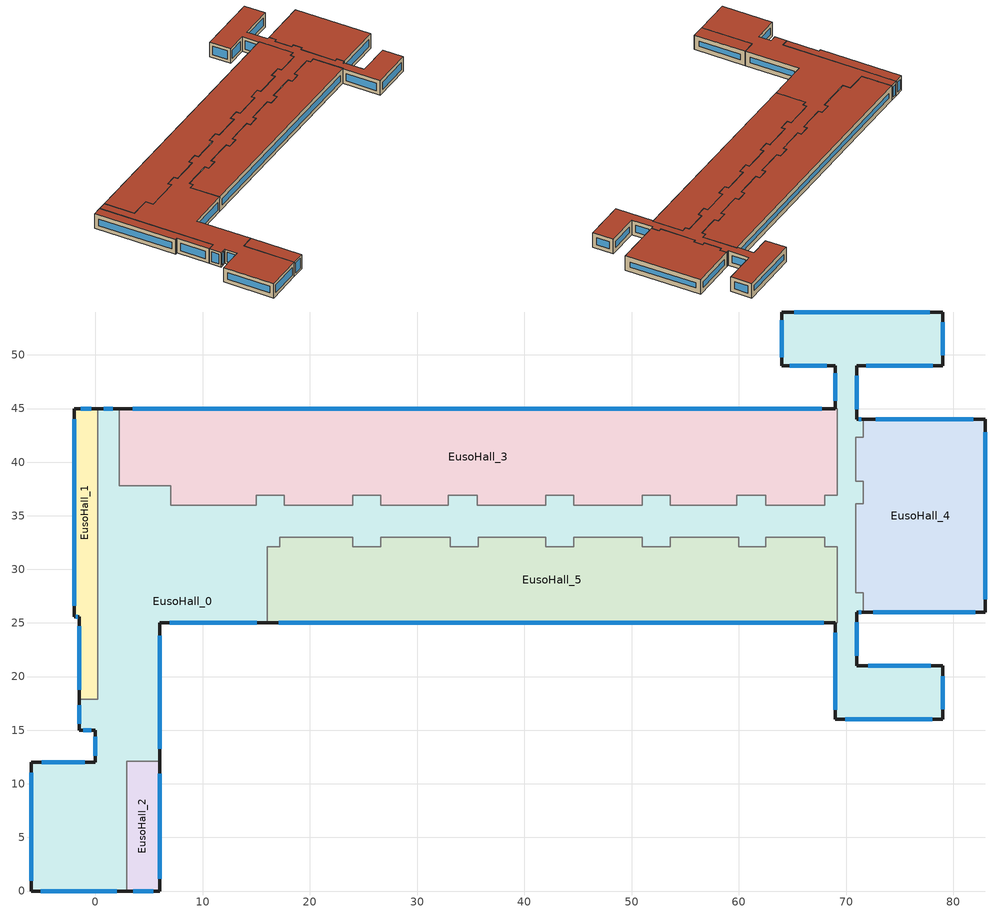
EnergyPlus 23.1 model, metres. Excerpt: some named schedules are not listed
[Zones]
EusoHall_5
 floor outside (90.1-2019 Nonresidential CZ 0 Exterior Floor (Mass)): 16,25 16,32.1 17.2,32.1 17.2,33 24,33 24,32.1 26.6,32.1 26.6,33 33.1,33 33.1,32.1 35.7,32.1 35.7,33 42,33 42,32.1 44.6,32.1 44.6,33 51,33 51,32.1 53.6,32.1 53.6,33 60,33 60,32.1 62.5,32.1 62.5,33 68,33 68,32.1 69.2,32.1 69.2,25 z24.3
 wall outside (90.1-2019 Nonresidential CZ 0 Exterior Wall (Mass)): 16,25 69,25 z24.3:28
 wall to EusoHall_0 (Interior Partition (Mass)_FLIPPED): 69,25 69.2,25 69.2,32.1 68,32.1 68,33 62.5,33 62.5,32.1 60,32.1 60,33 53.6,33 53.6,32.1 51,32.1 51,33 44.6,33 44.6,32.1 42,32.1 42,33 35.7,33 35.7,32.1 33.1,32.1 33.1,33 26.6,33 26.6,32.1 24,32.1 24,33 17.2,33 17.2,32.1 16,32.1 16,25 z24.3:28
 window (90.1-2019 Nonresidential CZ 0 Glazing (Operable)): 17.08,25 67.92,25 z25.38:26.92
 roof outside (90.1-2019 Nonresidential CZ 0 Exterior Roof (Mass)): 16,25 69.2,25 69.2,32.1 68,32.1 68,33 62.5,33 62.5,32.1 60,32.1 60,33 53.6,33 53.6,32.1 51,32.1 51,33 44.6,33 44.6,32.1 42,32.1 42,33 35.7,33 35.7,32.1 33.1,32.1 33.1,33 26.6,33 26.6,32.1 24,32.1 24,33 17.2,33 17.2,32.1 16,32.1 z28
EusoHall_4
 floor outside (90.1-2019 Nonresidential CZ 0 Exterior Floor (Mass)): 71.6,44 83,44 83,26 71.6,26 71.6,27.8 70.9,27.8 70.9,36.1 71.6,36.1 71.6,38.2 70.9,38.2 70.9,42.3 71.6,42.3 z24.3
 wall outside (90.1-2019 Nonresidential CZ 0 Exterior Wall (Mass)): 71.6,26 83,26 83,44 71.6,44 z24.3:28
 wall to EusoHall_0 (Interior Partition (Mass)_FLIPPED): 71.6,44 71.6,42.3 70.9,42.3 70.9,38.2 71.6,38.2 71.6,36.1 70.9,36.1 70.9,27.8 71.6,27.8 71.6,26 z24.3:28
 window (90.1-2019 Nonresidential CZ 0 Glazing (Operable)): 72.56,26 82.04,26 z25.26:27.04; 83,27.21 83,42.79 z25.51:26.79; 81.85,44 72.75,44 z25.45:26.85
 roof outside (90.1-2019 Nonresidential CZ 0 Exterior Roof (Mass)): 71.6,44 71.6,42.3 70.9,42.3 70.9,38.2 71.6,38.2 71.6,36.1 70.9,36.1 70.9,27.8 71.6,27.8 71.6,26 83,26 83,44 z28
EusoHall_3
 floor outside (90.1-2019 Nonresidential CZ 0 Exterior Floor (Mass)): 2.2,45 69.2,45 69.2,36.9 68,36.9 68,36 62.5,36 62.5,36.9 59.8,36.9 59.8,36 53.6,36 53.6,36.9 51,36.9 51,36 44.6,36 44.6,36.9 42,36.9 42,36 35.6,36 35.6,36.9 32.9,36.9 32.9,36 26.6,36 26.6,36.9 24,36.9 24,36 17.6,36 17.6,36.9 15,36.9 15,36 7,36 7,37.8 2.2,37.8 z24.3
 wall outside (90.1-2019 Nonresidential CZ 0 Exterior Wall (Mass)): 69,45 2.2,45 z24.3:28
 wall to EusoHall_0 (Interior Partition (Mass)_FLIPPED): 2.2,45 2.2,44.8 2.2,37.8 7,37.8 7,36 15,36 15,36.9 17.6,36.9 17.6,36 24,36 24,36.9 26.6,36.9 26.6,36 32.9,36 32.9,36.9 35.6,36.9 35.6,36 42,36 42,36.9 44.6,36.9 44.6,36 51,36 51,36.9 53.6,36.9 53.6,36 59.8,36 59.8,36.9 62.5,36.9 62.5,36 68,36 68,36.9 69.2,36.9 69.2,45 69,45 z24.3:28
 window (90.1-2019 Nonresidential CZ 0 Glazing (Operable)): 67.73,45 3.47,45 z25.57:26.73
 roof outside (90.1-2019 Nonresidential CZ 0 Exterior Roof (Mass)): 2.2,37.8 7,37.8 7,36 15,36 15,36.9 17.6,36.9 17.6,36 24,36 24,36.9 26.6,36.9 26.6,36 32.9,36 32.9,36.9 35.6,36.9 35.6,36 42,36 42,36.9 44.6,36.9 44.6,36 51,36 51,36.9 53.6,36.9 53.6,36 59.8,36 59.8,36.9 62.5,36.9 62.5,36 68,36 68,36.9 69.2,36.9 69.2,45 2.2,45 z28
EusoHall_2
 floor outside (90.1-2019 Nonresidential CZ 0 Exterior Floor (Mass)): 6,12.1 6,0 2.9,0 2.9,12.1 z24.3
 wall outside (90.1-2019 Nonresidential CZ 0 Exterior Wall (Mass)): 2.9,0 6,0 6,12.1 z24.3:28
 wall to EusoHall_0 (Interior Partition (Mass)_FLIPPED): 6,12.1 2.9,12.1 2.9,0 z24.3:28
 window (90.1-2019 Nonresidential CZ 0 Glazing (Operable)): 3.52,0 5.38,0 z24.92:27.38; 6,1.16 6,10.94 z25.46:26.84
 roof outside (90.1-2019 Nonresidential CZ 0 Exterior Roof (Mass)): 6,12.1 2.9,12.1 2.9,0 6,0 z28
EusoHall_1
 floor outside (90.1-2019 Nonresidential CZ 0 Exterior Floor (Mass)): 0.2,45 0.2,17.9 -1.5,17.9 -1.5,25.6 -2,25.6 -2,45 z24.3
 wall outside (90.1-2019 Nonresidential CZ 0 Exterior Wall (Mass)): 0.2,45 -2,45 -2,25.6 -1.5,25.6 -1.5,17.9 z24.3:28
 wall to EusoHall_0 (Interior Partition (Mass)_FLIPPED): -1.5,17.9 0.2,17.9 0.2,45 z24.3:28
 window (90.1-2019 Nonresidential CZ 0 Glazing (Operable)): -0.41,45 -1.39,45 z24.91:27.39; -2,43.98 -2,26.62 z25.32:26.98; -1.86,25.6 -1.64,25.6 z24.44:27.86; -1.5,24.71 -1.5,18.79 z25.19:27.11
 roof outside (90.1-2019 Nonresidential CZ 0 Exterior Roof (Mass)): 0.2,45 -2,45 -2,25.6 -1.5,25.6 -1.5,17.9 0.2,17.9 z28
EusoHall_0
 floor outside (90.1-2019 Nonresidential CZ 0 Exterior Floor (Mass)): -1.5,17.9 0.2,17.9 0.2,45 2.2,45 2.2,37.8 7,37.8 7,36 15,36 15,36.9 17.6,36.9 17.6,36 24,36 24,36.9 26.6,36.9 26.6,36 32.9,36 32.9,36.9 35.6,36.9 35.6,36 42,36 42,36.9 44.6,36.9 44.6,36 51,36 51,36.9 53.6,36.9 53.6,36 59.8,36 59.8,36.9 62.5,36.9 62.5,36 68,36 68,36.9 69.2,36.9 69.2,45 69,45 69,49 64,49 64,54 79,54 79,49 71,49 71,44 71.6,44 71.6,42.3 70.9,42.3 70.9,38.2 71.6,38.2 71.6,36.1 70.9,36.1 70.9,27.8 71.6,27.8 71.6,26 71,26 71,21 79,21 79,16 69,16 69,25 69.2,25 69.2,32.1 68,32.1 68,33 62.5,33 62.5,32.1 60,32.1 60,33 53.6,33 53.6,32.1 51,32.1 51,33 44.6,33 44.6,32.1 42,32.1 42,33 35.7,33 35.7,32.1 33.1,32.1 33.1,33 26.6,33 26.6,32.1 24,32.1 24,33 17.2,33 17.2,32.1 16,32.1 16,25 6,25 6,12.1 2.9,12.1 2.9,0 -6,0 -6,12 0,12 0,15 -1.5,15 z24.3
 wall outside (90.1-2019 Nonresidential CZ 0 Exterior Wall (Mass)): -1.5,17.9 -1.5,15 0,15 0,12 -6,12 -6,0 2.9,0 / 6,12.1 6,25 16,25 / 69,25 69,16 79,16 79,21 71,21 71,26 71.6,26 / 71.6,44 71,44 71,49 79,49 79,54 64,54 64,49 69,49 69,45 / 2.2,45 0.2,45 z24.3:28
 window (90.1-2019 Nonresidential CZ 0 Glazing (Operable)): -1.5,17.3 -1.5,15.6 z24.89:27.41; -1.13,15 -0.37,15 z24.67:27.63; 0,14.39 0,12.61 z24.91:27.39; -1.01,12 -4.99,12 z25.31:26.99; -6,11.03 -6,0.97 z25.27:27.03; -5.08,0 1.98,0 / 69,24.08 69,16.92 z25.22:27.08; 6,13.27 6,23.83 z25.47:26.83; 6.94,25 15.06,25 / 69.94,16 78.06,16 z25.24:27.06; 79,16.95 79,20.05 / 71,21.95 71,25.05 / 71,44.95 71,48.05 / 79,49.95 79,53.05 z25.25:27.05; 77.91,21 72.09,21 z25.39:26.91; 71.17,26 71.43,26 z24.47:27.83; 71.4,44 71.2,44 z24.5:27.8; 71.9,49 78.1,49 z25.2:27.1; 77.81,54 65.19,54 z25.49:26.81; 64,53.22 64,49.78 / 64.78,49 68.22,49 z25.08:27.22; 69,48.29 69,45.71 z25.01:27.29; 1.63,45 0.77,45 z24.87:27.43
 roof outside (90.1-2019 Nonresidential CZ 0 Exterior Roof (Mass)): -1.5,17.9 -1.5,15 0,15 0,12 -6,12 -6,0 2.9,0 2.9,12.1 6,12.1 6,25 16,25 16,32.1 17.2,32.1 17.2,33 24,33 24,32.1 26.6,32.1 26.6,33 33.1,33 33.1,32.1 35.7,32.1 35.7,33 42,33 42,32.1 44.6,32.1 44.6,33 51,33 51,32.1 53.6,32.1 53.6,33 60,33 60,32.1 62.5,32.1 62.5,33 68,33 68,32.1 69.2,32.1 69.2,25 69,25 69,16 79,16 79,21 71,21 71,26 71.6,26 71.6,27.8 70.9,27.8 70.9,36.1 71.6,36.1 71.6,38.2 70.9,38.2 70.9,42.3 71.6,42.3 71.6,44 71,44 71,49 79,49 79,54 64,54 64,49 69,49 69,45 69.2,45 69.2,36.9 68,36.9 68,36 62.5,36 62.5,36.9 59.8,36.9 59.8,36 53.6,36 53.6,36.9 51,36.9 51,36 44.6,36 44.6,36.9 42,36.9 42,36 35.6,36 35.6,36.9 32.9,36.9 32.9,36 26.6,36 26.6,36.9 24,36.9 24,36 17.6,36 17.6,36.9 15,36.9 15,36 7,36 7,37.8 2.2,37.8 2.2,45 0.2,45 0.2,17.9 z28
[Site:GroundTemperature:BuildingSurface]
18, 18, 18, 18, 18, 18, 18, 18, 18, 18, 18, 18
[Site:GroundReflectance]
0.2, 0.2, 0.2, 0.2, 0.2, 0.2, 0.2, 0.2, 0.2, 0.2, 0.2, 0.2
[Site:GroundReflectance:SnowModifier]
1, 1
[Site:WeatherStation]
Wind Sensor Height Above Ground {m}=10; Wind Speed Profile Exponent=0.22; Wind Speed Profile Boundary Layer Thickness {m}=370; Air Temperature Sensor Height Above Ground {m}=1.5
[SizingPeriod:WeatherFileConditionType] Use Weather File Daylight Saving Period=No; Use Weather File Rain and Snow Indicators=No
Name | Period Selection | Day Type
Extreme Summer Weather Period for Design | SummerExtreme | SummerDesignDay
Extreme Winter Weather Period for Design | WinterExtreme | WinterDesignDay
[Building]
Building: North Axis {deg}=0; Terrain=Suburbs; Loads Convergence Tolerance Value=0.04; Temperature Convergence Tolerance Value {deltaC}=0.25; Solar Distribution=FullExterior; Maximum Number of Warmup Days=30; Minimum Number of Warmup Days=7
[Construction]
90.1-2019 Nonresidential CZ 0 Exterior Wall (Mass): Stucco_0.025_90.1-2019 Nonresidential CZ 0 Exterior Wall (Mass), Concrete_0.203_90.1-2019 Nonresidential CZ 0 Exterior Wall (Mass), Mineral Wool_0.006340168156952033_90.1-2019 Nonresidential CZ 0 Exterior Wall (Mass), Plaster_0.013_90.1-2019 Nonresidential CZ 0 Exterior Wall (Mass)
Interior Partition (Mass)_FLIPPED: Plaster_0.013_Interior Partition (Mass), Plaster_0.013_Interior Partition (Mass)
90.1-2019 Nonresidential CZ 0 Exterior Floor (Mass): Stucco_0.025_90.1-2019 Nonresidential CZ 0 Exterior Floor (Mass), Mineral Wool_0.005244967487677573_90.1-2019 Nonresidential CZ 0 Exterior Floor (Mass), Concrete_0.102_90.1-2019 Nonresidential CZ 0 Exterior Floor (Mass), Carpet_0.02_90.1-2019 Nonresidential CZ 0 Exterior Floor (Mass)
90.1-2019 Nonresidential CZ 0 Exterior Roof (Mass): Vaporpermeable Felt_0.003_90.1-2019 Nonresidential CZ 0 Exterior Roof (Mass), XPS Board_0.14713995500631277_90.1-2019 Nonresidential CZ 0 Exterior Roof (Mass), Concrete_0.203_90.1-2019 Nonresidential CZ 0 Exterior Roof (Mass), Acoustic Tile_0.005_90.1-2019 Nonresidential CZ 0 Exterior Roof (Mass)
90.1-2019 Nonresidential CZ 0 Glazing (Operable): 90.1-2019 Nonresidential CZ 0 Glazing (Operable)Window
[Material]
Stucco_0.025_90.1-2019 Nonresidential CZ 0 Exterior Wall (Mass): Roughness=Smooth; @90.1-2019 Nonresidential CZ 0 Exterior Wall (Mass):Stucco-Thickness@ [m]=0.025; @90.1-2019 Nonresidential CZ 0 Exterior Wall (Mass):Stucco-Conductivity@ [W/m-K]=0.72; @90.1-2019 Nonresidential CZ 0 Exterior Wall (Mass):Stucco-Density@ [kg/m3]=1856; @90.1-2019 Nonresidential CZ 0 Exterior Wall (Mass):Stucco-SpecificHeat@ [J/kg-K]=840; @90.1-2019 Nonresidential CZ 0 Exterior Wall (Mass):Stucco-ThermalEmittance@=0.9; @90.1-2019 Nonresidential CZ 0 Exterior Wall (Mass):Stucco-SolarAbsorptance@=0.7; @90.1-2019 Nonresidential CZ 0 Exterior Wall (Mass):Stucco-VisibleAbsorptance@=0.7
Concrete_0.203_90.1-2019 Nonresidential CZ 0 Exterior Wall (Mass): Roughness=Rough; @90.1-2019 Nonresidential CZ 0 Exterior Wall (Mass):Concrete-Thickness@ [m]=0.203; @90.1-2019 Nonresidential CZ 0 Exterior Wall (Mass):Concrete-Conductivity@ [W/m-K]=2; @90.1-2019 Nonresidential CZ 0 Exterior Wall (Mass):Concrete-Density@ [kg/m3]=2400; @90.1-2019 Nonresidential CZ 0 Exterior Wall (Mass):Concrete-SpecificHeat@ [J/kg-K]=950; @90.1-2019 Nonresidential CZ 0 Exterior Wall (Mass):Concrete-ThermalEmittance@=0.9; @90.1-2019 Nonresidential CZ 0 Exterior Wall (Mass):Concrete-SolarAbsorptance@=0.7; @90.1-2019 Nonresidential CZ 0 Exterior Wall (Mass):Concrete-VisibleAbsorptance@=0.7
Mineral Wool_0.006340168156952033_90.1-2019 Nonresidential CZ 0 Exterior Wall (Mass): Roughness=Rough; @90.1-2019 Nonresidential CZ 0 Exterior Wall (Mass):Mineral Wool-Thickness@ [m]=0.00634017; @90.1-2019 Nonresidential CZ 0 Exterior Wall (Mass):Mineral Wool-Conductivity@ [W/m-K]=0.041; @90.1-2019 Nonresidential CZ 0 Exterior Wall (Mass):Mineral Wool-Density@ [kg/m3]=155; @90.1-2019 Nonresidential CZ 0 Exterior Wall (Mass):Mineral Wool-SpecificHeat@ [J/kg-K]=1130; @90.1-2019 Nonresidential CZ 0 Exterior Wall (Mass):Mineral Wool-ThermalEmittance@=0.9; @90.1-2019 Nonresidential CZ 0 Exterior Wall (Mass):Mineral Wool-SolarAbsorptance@=0.7; @90.1-2019 Nonresidential CZ 0 Exterior Wall (Mass):Mineral Wool-VisibleAbsorptance@=0.7
Plaster_0.013_90.1-2019 Nonresidential CZ 0 Exterior Wall (Mass): Roughness=Rough; @90.1-2019 Nonresidential CZ 0 Exterior Wall (Mass):Plaster-Thickness@ [m]=0.013; @90.1-2019 Nonresidential CZ 0 Exterior Wall (Mass):Plaster-Conductivity@ [W/m-K]=1; @90.1-2019 Nonresidential CZ 0 Exterior Wall (Mass):Plaster-Density@ [kg/m3]=2000; @90.1-2019 Nonresidential CZ 0 Exterior Wall (Mass):Plaster-SpecificHeat@ [J/kg-K]=1130; @90.1-2019 Nonresidential CZ 0 Exterior Wall (Mass):Plaster-ThermalEmittance@=0.9; @90.1-2019 Nonresidential CZ 0 Exterior Wall (Mass):Plaster-SolarAbsorptance@=0.7; @90.1-2019 Nonresidential CZ 0 Exterior Wall (Mass):Plaster-VisibleAbsorptance@=0.7
Plaster_0.013_Interior Partition (Mass): Roughness=Rough; @Interior Partition (Mass):Plaster-Thickness@ [m]=0.013; @Interior Partition (Mass):Plaster-Conductivity@ [W/m-K]=1; @Interior Partition (Mass):Plaster-Density@ [kg/m3]=2000; @Interior Partition (Mass):Plaster-SpecificHeat@ [J/kg-K]=1130; @Interior Partition (Mass):Plaster-ThermalEmittance@=0.9; @Interior Partition (Mass):Plaster-SolarAbsorptance@=0.7; @Interior Partition (Mass):Plaster-VisibleAbsorptance@=0.7
Stucco_0.025_90.1-2019 Nonresidential CZ 0 Exterior Floor (Mass): Roughness=Smooth; @90.1-2019 Nonresidential CZ 0 Exterior Floor (Mass):Stucco-Thickness@ [m]=0.025; @90.1-2019 Nonresidential CZ 0 Exterior Floor (Mass):Stucco-Conductivity@ [W/m-K]=0.72; @90.1-2019 Nonresidential CZ 0 Exterior Floor (Mass):Stucco-Density@ [kg/m3]=1856; @90.1-2019 Nonresidential CZ 0 Exterior Floor (Mass):Stucco-SpecificHeat@ [J/kg-K]=840; @90.1-2019 Nonresidential CZ 0 Exterior Floor (Mass):Stucco-ThermalEmittance@=0.9; @90.1-2019 Nonresidential CZ 0 Exterior Floor (Mass):Stucco-SolarAbsorptance@=0.7; @90.1-2019 Nonresidential CZ 0 Exterior Floor (Mass):Stucco-VisibleAbsorptance@=0.7
Mineral Wool_0.005244967487677573_90.1-2019 Nonresidential CZ 0 Exterior Floor (Mass): Roughness=Rough; @90.1-2019 Nonresidential CZ 0 Exterior Floor (Mass):Mineral Wool-Thickness@ [m]=0.00524497; @90.1-2019 Nonresidential CZ 0 Exterior Floor (Mass):Mineral Wool-Conductivity@ [W/m-K]=0.041; @90.1-2019 Nonresidential CZ 0 Exterior Floor (Mass):Mineral Wool-Density@ [kg/m3]=155; @90.1-2019 Nonresidential CZ 0 Exterior Floor (Mass):Mineral Wool-SpecificHeat@ [J/kg-K]=1130; @90.1-2019 Nonresidential CZ 0 Exterior Floor (Mass):Mineral Wool-ThermalEmittance@=0.9; @90.1-2019 Nonresidential CZ 0 Exterior Floor (Mass):Mineral Wool-SolarAbsorptance@=0.7; @90.1-2019 Nonresidential CZ 0 Exterior Floor (Mass):Mineral Wool-VisibleAbsorptance@=0.7
Concrete_0.102_90.1-2019 Nonresidential CZ 0 Exterior Floor (Mass): Roughness=Rough; @90.1-2019 Nonresidential CZ 0 Exterior Floor (Mass):Concrete-Thickness@ [m]=0.102; @90.1-2019 Nonresidential CZ 0 Exterior Floor (Mass):Concrete-Conductivity@ [W/m-K]=2; @90.1-2019 Nonresidential CZ 0 Exterior Floor (Mass):Concrete-Density@ [kg/m3]=2400; @90.1-2019 Nonresidential CZ 0 Exterior Floor (Mass):Concrete-SpecificHeat@ [J/kg-K]=950; @90.1-2019 Nonresidential CZ 0 Exterior Floor (Mass):Concrete-ThermalEmittance@=0.9; @90.1-2019 Nonresidential CZ 0 Exterior Floor (Mass):Concrete-SolarAbsorptance@=0.7; @90.1-2019 Nonresidential CZ 0 Exterior Floor (Mass):Concrete-VisibleAbsorptance@=0.7
Carpet_0.02_90.1-2019 Nonresidential CZ 0 Exterior Floor (Mass): Roughness=MediumRough; @90.1-2019 Nonresidential CZ 0 Exterior Floor (Mass):Carpet-Thickness@ [m]=0.02; @90.1-2019 Nonresidential CZ 0 Exterior Floor (Mass):Carpet-Conductivity@ [W/m-K]=0.06; @90.1-2019 Nonresidential CZ 0 Exterior Floor (Mass):Carpet-Density@ [kg/m3]=288; @90.1-2019 Nonresidential CZ 0 Exterior Floor (Mass):Carpet-SpecificHeat@ [J/kg-K]=1380; @90.1-2019 Nonresidential CZ 0 Exterior Floor (Mass):Carpet-ThermalEmittance@=0.9; @90.1-2019 Nonresidential CZ 0 Exterior Floor (Mass):Carpet-SolarAbsorptance@=0.7; @90.1-2019 Nonresidential CZ 0 Exterior Floor (Mass):Carpet-VisibleAbsorptance@=0.7
Vaporpermeable Felt_0.003_90.1-2019 Nonresidential CZ 0 Exterior Roof (Mass): Roughness=Rough; @90.1-2019 Nonresidential CZ 0 Exterior Roof (Mass):Vaporpermeable Felt-Thickness@ [m]=0.003; @90.1-2019 Nonresidential CZ 0 Exterior Roof (Mass):Vaporpermeable Felt-Conductivity@ [W/m-K]=0.909091; @90.1-2019 Nonresidential CZ 0 Exterior Roof (Mass):Vaporpermeable Felt-Density@ [kg/m3]=0.5; @90.1-2019 Nonresidential CZ 0 Exterior Roof (Mass):Vaporpermeable Felt-SpecificHeat@ [J/kg-K]=1800; @90.1-2019 Nonresidential CZ 0 Exterior Roof (Mass):Vaporpermeable Felt-ThermalEmittance@=0.9; @90.1-2019 Nonresidential CZ 0 Exterior Roof (Mass):Vaporpermeable Felt-SolarAbsorptance@=0.7; @90.1-2019 Nonresidential CZ 0 Exterior Roof (Mass):Vaporpermeable Felt-VisibleAbsorptance@=0.7
XPS Board_0.14713995500631277_90.1-2019 Nonresidential CZ 0 Exterior Roof (Mass): Roughness=Rough; @90.1-2019 Nonresidential CZ 0 Exterior Roof (Mass):XPS Board-Thickness@ [m]=0.14714; @90.1-2019 Nonresidential CZ 0 Exterior Roof (Mass):XPS Board-Conductivity@ [W/m-K]=0.034; @90.1-2019 Nonresidential CZ 0 Exterior Roof (Mass):XPS Board-Density@ [kg/m3]=35; @90.1-2019 Nonresidential CZ 0 Exterior Roof (Mass):XPS Board-SpecificHeat@ [J/kg-K]=1400; @90.1-2019 Nonresidential CZ 0 Exterior Roof (Mass):XPS Board-ThermalEmittance@=0.9; @90.1-2019 Nonresidential CZ 0 Exterior Roof (Mass):XPS Board-SolarAbsorptance@=0.7; @90.1-2019 Nonresidential CZ 0 Exterior Roof (Mass):XPS Board-VisibleAbsorptance@=0.7
Concrete_0.203_90.1-2019 Nonresidential CZ 0 Exterior Roof (Mass): Roughness=Rough; @90.1-2019 Nonresidential CZ 0 Exterior Roof (Mass):Concrete-Thickness@ [m]=0.203; @90.1-2019 Nonresidential CZ 0 Exterior Roof (Mass):Concrete-Conductivity@ [W/m-K]=2; @90.1-2019 Nonresidential CZ 0 Exterior Roof (Mass):Concrete-Density@ [kg/m3]=2400; @90.1-2019 Nonresidential CZ 0 Exterior Roof (Mass):Concrete-SpecificHeat@ [J/kg-K]=950; @90.1-2019 Nonresidential CZ 0 Exterior Roof (Mass):Concrete-ThermalEmittance@=0.9; @90.1-2019 Nonresidential CZ 0 Exterior Roof (Mass):Concrete-SolarAbsorptance@=0.7; @90.1-2019 Nonresidential CZ 0 Exterior Roof (Mass):Concrete-VisibleAbsorptance@=0.7
Acoustic Tile_0.005_90.1-2019 Nonresidential CZ 0 Exterior Roof (Mass): Roughness=MediumSmooth; @90.1-2019 Nonresidential CZ 0 Exterior Roof (Mass):Acoustic Tile-Thickness@ [m]=0.005; @90.1-2019 Nonresidential CZ 0 Exterior Roof (Mass):Acoustic Tile-Conductivity@ [W/m-K]=0.06; @90.1-2019 Nonresidential CZ 0 Exterior Roof (Mass):Acoustic Tile-Density@ [kg/m3]=368; @90.1-2019 Nonresidential CZ 0 Exterior Roof (Mass):Acoustic Tile-SpecificHeat@ [J/kg-K]=590; @90.1-2019 Nonresidential CZ 0 Exterior Roof (Mass):Acoustic Tile-ThermalEmittance@=0.9; @90.1-2019 Nonresidential CZ 0 Exterior Roof (Mass):Acoustic Tile-SolarAbsorptance@=0.7; @90.1-2019 Nonresidential CZ 0 Exterior Roof (Mass):Acoustic Tile-VisibleAbsorptance@=0.7
[WindowMaterial:SimpleGlazingSystem]
90.1-2019 Nonresidential CZ 0 Glazing (Operable)Window: @90.1-2019 Nonresidential CZ 0 Glazing (Operable)-UValue@=3.52052; @90.1-2019 Nonresidential CZ 0 Glazing (Operable)-SolarHeatGainCoefficient@=0.2; @90.1-2019 Nonresidential CZ 0 Glazing (Operable)-VisibleTransmittance@=0.22
[Zone] Rotation [deg]=0; Type=1; Multiplier=1; Zone Inside Convection Algorithm=TARP; Zone Outside Convection Algorithm=DOE-2
Name | Volume [m3] | Area [m2]
EusoHall_5 | 1523.77 | 411.83
EusoHall_4 | 791.356 | 213.88
EusoHall_3 | 2142.52 | 579.06
EusoHall_2 | 138.787 | 37.51
EusoHall_1 | 206.349 | 55.77
EusoHall_0 | 2795.91 | 755.65
[People] OccupancySchedule=ApartmentMidRise OCC_APT_SCH; Number of People Calculation Method=People/Area; PeopleDensity [person/m2]=0.033; Fraction Radiant=0.3; Sensible Heat Fraction=AUTOCALCULATE; Carbon Dioxide Generation Rate [m3/s-W]=3.82E-08; Enable ASHRAE 55 Comfort Warnings=No; Mean Radiant Temperature Calculation Type=ZoneAveraged; Clothing Insulation Calculation Method=DynamicClothingModelASHRAE55; Air Velocity Schedule=AirSpeed 0; Thermal Comfort Model 1 Type=AdaptiveASH55; Thermal Comfort Model 2 Type=Pierce; Thermal Comfort Model 3 Type=Fanger
Name | Zone or ZoneList | Activity Level Schedule | Work Efficiency Schedule
People EusoHall_5 | EusoHall_5 | EusoHall_5PeopleActivity | EusoHall_5WorkEfficiency
People EusoHall_4 | EusoHall_4 | EusoHall_4PeopleActivity | EusoHall_4WorkEfficiency
People EusoHall_3 | EusoHall_3 | EusoHall_3PeopleActivity | EusoHall_3WorkEfficiency
People EusoHall_2 | EusoHall_2 | EusoHall_2PeopleActivity | EusoHall_2WorkEfficiency
People EusoHall_1 | EusoHall_1 | EusoHall_1PeopleActivity | EusoHall_1WorkEfficiency
People EusoHall_0 | EusoHall_0 | EusoHall_0PeopleActivity | EusoHall_0WorkEfficiency
[ElectricEquipment] EquipmentAvailibilitySchedule=ApartmentMidRise EQP_APT_SCH; Design Level Calculation Method=Watts/Area; EquipmentPowerDensity [W/m2]=8; Fraction Latent=0; Fraction Radiant=.2; Fraction Lost=0
Name | Zone or ZoneList
EusoHall_5 Equipment | EusoHall_5
EusoHall_4 Equipment | EusoHall_4
EusoHall_3 Equipment | EusoHall_3
EusoHall_2 Equipment | EusoHall_2
EusoHall_1 Equipment | EusoHall_1
EusoHall_0 Equipment | EusoHall_0
[Lights] LightsAvailibilitySchedule=ApartmentMidRise LTG_APT_SCH; Design Level Calculation Method=Watts/Area; LightingPowerDensity [W/m2]=6; Return Air Fraction=0; Fraction Radiant=.42; Fraction Visible=.18; Fraction Replaceable=1
Name | Zone or ZoneList
EusoHall_5 General lighting | EusoHall_5
EusoHall_4 General lighting | EusoHall_4
EusoHall_3 General lighting | EusoHall_3
EusoHall_2 General lighting | EusoHall_2
EusoHall_1 General lighting | EusoHall_1
EusoHall_0 General lighting | EusoHall_0
[ZoneVentilation:WindandStackOpenArea] Opening Effectiveness=0; Effective Angle {deg}=0; Discharge Coefficient for Opening=0.6; Minimum Indoor Temperature {C}=22; Maximum Indoor Temperature {C}=100; Delta Temperature {deltaC}=1; Minimum Outdoor Temperature {C}=0; Maximum Outdoor Temperature {C}=30; Maximum Wind Speed {m/s}=40
Name | Zone | Opening Area {m2} | Opening Area Fraction Schedule | Height Difference {m}
EusoHall_5NatVent_Buoy | EusoHall_5 | 62.752 | NatVentAvail_EusoHall_5 | 0.385699
EusoHall_4NatVent_Buoy | EusoHall_4 | 39.6048 | NatVentAvail_EusoHall_4 | 0.369952
EusoHall_3NatVent_Buoy | EusoHall_3 | 59.3184 | NatVentAvail_EusoHall_3 | 0.288496
EusoHall_2NatVent_Buoy | EusoHall_2 | 14.4152 | NatVentAvail_EusoHall_2 | 0.412837
EusoHall_1NatVent_Buoy | EusoHall_1 | 34.632 | NatVentAvail_EusoHall_1 | 0.450557
EusoHall_0NatVent_Buoy | EusoHall_0 | 151.878 | NatVentAvail_EusoHall_0 | 0.45783
[ZoneInfiltration:DesignFlowRate] Schedule=On; Design Flow Rate Calculation Method=Flow/ExteriorArea; Flow per Exterior Surface Area [m3/s-m2]=0.00056896
EusoHall_5Infiltration: Zone or ZoneList=EusoHall_5; @EusoHall_5-InfiltrationConstantCoefficient@=1; @EusoHall_5-InfiltrationTemperatureCoefficient@=0; @EusoHall_5-InfiltrationWindVelocityCoefficient@=0; @EusoHall_5-InfiltrationWindVelocitySquaredCoefficient@=0
EusoHall_4Infiltration: Zone or ZoneList=EusoHall_4; @EusoHall_4-InfiltrationConstantCoefficient@=1; @EusoHall_4-InfiltrationTemperatureCoefficient@=0; @EusoHall_4-InfiltrationWindVelocityCoefficient@=0; @EusoHall_4-InfiltrationWindVelocitySquaredCoefficient@=0
EusoHall_3Infiltration: Zone or ZoneList=EusoHall_3; @EusoHall_3-InfiltrationConstantCoefficient@=1; @EusoHall_3-InfiltrationTemperatureCoefficient@=0; @EusoHall_3-InfiltrationWindVelocityCoefficient@=0; @EusoHall_3-InfiltrationWindVelocitySquaredCoefficient@=0
EusoHall_2Infiltration: Zone or ZoneList=EusoHall_2; @EusoHall_2-InfiltrationConstantCoefficient@=1; @EusoHall_2-InfiltrationTemperatureCoefficient@=0; @EusoHall_2-InfiltrationWindVelocityCoefficient@=0; @EusoHall_2-InfiltrationWindVelocitySquaredCoefficient@=0
EusoHall_1Infiltration: Zone or ZoneList=EusoHall_1; @EusoHall_1-InfiltrationConstantCoefficient@=1; @EusoHall_1-InfiltrationTemperatureCoefficient@=0; @EusoHall_1-InfiltrationWindVelocityCoefficient@=0; @EusoHall_1-InfiltrationWindVelocitySquaredCoefficient@=0
EusoHall_0Infiltration: Zone or ZoneList=EusoHall_0; @EusoHall_0-InfiltrationConstantCoefficient@=1; @EusoHall_0-InfiltrationTemperatureCoefficient@=0; @EusoHall_0-InfiltrationWindVelocityCoefficient@=0; @EusoHall_0-InfiltrationWindVelocitySquaredCoefficient@=0
[Zone equipment]
EusoHall_5: EusoHall_5 Ideal Loads Air
EusoHall_4: EusoHall_4 Ideal Loads Air
EusoHall_3: EusoHall_3 Ideal Loads Air
EusoHall_2: EusoHall_2 Ideal Loads Air
EusoHall_1: EusoHall_1 Ideal Loads Air
EusoHall_0: EusoHall_0 Ideal Loads Air
[Sizing:Zone] Zone Cooling Design Supply Air Temperature Input Method=SupplyAirTemperature; Zone Cooling Design Supply Air Temperature {C}=12; Zone Heating Design Supply Air Temperature Input Method=SupplyAirTemperature; Zone Heating Design Supply Air Temperature {C}=35; Zone Cooling Design Supply Air Humidity Ratio {kgWater/kgDryAir}=0.009; Zone Heating Design Supply Air Humidity Ratio {kgWater/kgDryAir}=0.004; Zone Heating Sizing Factor=1.15; Zone Cooling Sizing Factor=1.15; Cooling Design Air Flow Method=DesignDay; Heating Design Air Flow Method=DesignDay
Name | Design Specification Outdoor Air Object
EusoHall_5 | EusoHall_5MinFreshAir
EusoHall_4 | EusoHall_4MinFreshAir
EusoHall_3 | EusoHall_3MinFreshAir
EusoHall_2 | EusoHall_2MinFreshAir
EusoHall_1 | EusoHall_1MinFreshAir
EusoHall_0 | EusoHall_0MinFreshAir
[ZoneControl:Thermostat]
Name | Zone or ZoneList | Control Type Schedule | Control 1
EusoHall_5 Thermostat | EusoHall_5 | EusoHall_5_ZoneControlTypeSched | Dual Setpoint - Zone EusoHall_5
EusoHall_4 Thermostat | EusoHall_4 | EusoHall_4_ZoneControlTypeSched | Dual Setpoint - Zone EusoHall_4
EusoHall_3 Thermostat | EusoHall_3 | EusoHall_3_ZoneControlTypeSched | Dual Setpoint - Zone EusoHall_3
EusoHall_2 Thermostat | EusoHall_2 | EusoHall_2_ZoneControlTypeSched | Dual Setpoint - Zone EusoHall_2
EusoHall_1 Thermostat | EusoHall_1 | EusoHall_1_ZoneControlTypeSched | Dual Setpoint - Zone EusoHall_1
EusoHall_0 Thermostat | EusoHall_0 | EusoHall_0_ZoneControlTypeSched | Dual Setpoint - Zone EusoHall_0
[ThermostatSetpoint:DualSetpoint] Heating Setpoint Temperature Schedule=ApartmentMidRise HTGSETP_APT_SCH; Cooling Setpoint Temperature Schedule=ApartmentMidRise CLGSETP_APT_SCH
Dual Setpoint - Zone EusoHall_5; Dual Setpoint - Zone EusoHall_4; Dual Setpoint - Zone EusoHall_3; Dual Setpoint - Zone EusoHall_2; Dual Setpoint - Zone EusoHall_1; Dual Setpoint - Zone EusoHall_0
[DesignSpecification:OutdoorAir] Outdoor Air Method=Sum; MechVentSchedule=AllOn
EusoHall_5MinFreshAir: @EusoHall_5-MinFreshAirPerson@ [m3/s-person]=0.001; @EusoHall_5-MinFreshAirArea@ [m3/s-m2]=0.01
EusoHall_4MinFreshAir: @EusoHall_4-MinFreshAirPerson@ [m3/s-person]=0.001; @EusoHall_4-MinFreshAirArea@ [m3/s-m2]=0.01
EusoHall_3MinFreshAir: @EusoHall_3-MinFreshAirPerson@ [m3/s-person]=0.001; @EusoHall_3-MinFreshAirArea@ [m3/s-m2]=0.01
EusoHall_2MinFreshAir: @EusoHall_2-MinFreshAirPerson@ [m3/s-person]=0.001; @EusoHall_2-MinFreshAirArea@ [m3/s-m2]=0.01
EusoHall_1MinFreshAir: @EusoHall_1-MinFreshAirPerson@ [m3/s-person]=0.001; @EusoHall_1-MinFreshAirArea@ [m3/s-m2]=0.01
EusoHall_0MinFreshAir: @EusoHall_0-MinFreshAirPerson@ [m3/s-person]=0.001; @EusoHall_0-MinFreshAirArea@ [m3/s-m2]=0.01
[Schedule:Constant]
On: 1
AirSpeed 0: 0
EusoHall_5PeopleActivity; EusoHall_4PeopleActivity; EusoHall_3PeopleActivity; EusoHall_2PeopleActivity; EusoHall_1PeopleActivity; EusoHall_0PeopleActivity: Any Number, 125.28
EusoHall_5WorkEfficiency; EusoHall_4WorkEfficiency; EusoHall_3WorkEfficiency; EusoHall_2WorkEfficiency; EusoHall_1WorkEfficiency; EusoHall_0WorkEfficiency: Any Number, 0
[Schedule:Year]
ApartmentMidRise OCC_APT_SCH: Fraction, ApartmentMidRise OCC_APT_SCH_0, 1, 1, 1, 7, ApartmentMidRise OCC_APT_SCH_1, 1, 8, 1, 14, ApartmentMidRise OCC_APT_SCH_2, 1, 15, 1, 21, ApartmentMidRise OCC_APT_SCH_3, 1, 22, 1, 28, ApartmentMidRise OCC_APT_SCH_4, 1, 29, 2, 4, ApartmentMidRise OCC_APT_SCH_5, 2, 5, 2, 11, ApartmentMidRise OCC_APT_SCH_6, 2, 12, 2, 18, ApartmentMidRise OCC_APT_SCH_7, 2, 19, 2, 25, ApartmentMidRise OCC_APT_SCH_8, 2, 26, 3, 4, ApartmentMidRise OCC_APT_SCH_9, 3, 5, 3, 11, ApartmentMidRise OCC_APT_SCH_10, 3, 12, 3, 18, ApartmentMidRise OCC_APT_SCH_11, 3, 19, 3, 25, ApartmentMidRise OCC_APT_SCH_12, 3, 26, 4, 1, ApartmentMidRise OCC_APT_SCH_13, 4, 2, 4, 8, ApartmentMidRise OCC_APT_SCH_14, 4, 9, 4, 15, ApartmentMidRise OCC_APT_SCH_15, 4, 16, 4, 22, ApartmentMidRise OCC_APT_SCH_16, 4, 23, 4, 29, ApartmentMidRise OCC_APT_SCH_17, 4, 30, 5, 6, ApartmentMidRise OCC_APT_SCH_18, 5, 7, 5, 13, ApartmentMidRise OCC_APT_SCH_19, 5, 14, 5, 20, ApartmentMidRise OCC_APT_SCH_20, 5, 21, 5, 27, ApartmentMidRise OCC_APT_SCH_21, 5, 28, 6, 3, ApartmentMidRise OCC_APT_SCH_22, 6, 4, 6, 10, ApartmentMidRise OCC_APT_SCH_23, 6, 11, 6, 17, ApartmentMidRise OCC_APT_SCH_24, 6, 18, 6, 24, ApartmentMidRise OCC_APT_SCH_25, 6, 25, 7, 1, ApartmentMidRise OCC_APT_SCH_26, 7, 2, 7, 8, ApartmentMidRise OCC_APT_SCH_27, 7, 9, 7, 15, ApartmentMidRise OCC_APT_SCH_28, 7, 16, 7, 22, ApartmentMidRise OCC_APT_SCH_29, 7, 23, 7, 29, ApartmentMidRise OCC_APT_SCH_30, 7, 30, 8, 5, ApartmentMidRise OCC_APT_SCH_31, 8, 6, 8, 12, ApartmentMidRise OCC_APT_SCH_32, 8, 13, 8, 19, ApartmentMidRise OCC_APT_SCH_33, 8, 20, 8, 26, ApartmentMidRise OCC_APT_SCH_34, 8, 27, 9, 2, ApartmentMidRise OCC_APT_SCH_35, 9, 3, 9, 9, ApartmentMidRise OCC_APT_SCH_36, 9, 10, 9, 16, ApartmentMidRise OCC_APT_SCH_37, 9, 17, 9, 23, ApartmentMidRise OCC_APT_SCH_38, 9, 24, 9, 30, ApartmentMidRise OCC_APT_SCH_39, 10, 1, 10, 7, ApartmentMidRise OCC_APT_SCH_40, 10, 8, 10, 14, ApartmentMidRise OCC_APT_SCH_41, 10, 15, 10, 21, ApartmentMidRise OCC_APT_SCH_42, 10, 22, 10, 28, ApartmentMidRise OCC_APT_SCH_43, 10, 29, 11, 4, ApartmentMidRise OCC_APT_SCH_44, 11, 5, 11, 11, ApartmentMidRise OCC_APT_SCH_45, 11, 12, 11, 18, ApartmentMidRise OCC_APT_SCH_46, 11, 19, 11, 25, ApartmentMidRise OCC_APT_SCH_47, 11, 26, 12, 2, ApartmentMidRise OCC_APT_SCH_48, 12, 3, 12, 9, ApartmentMidRise OCC_APT_SCH_49, 12, 10, 12, 16, ApartmentMidRise OCC_APT_SCH_50, 12, 17, 12, 23, ApartmentMidRise OCC_APT_SCH_51, 12, 24, 12, 30, ApartmentMidRise OCC_APT_SCH_52, 12, 31, 12, 31
ApartmentMidRise LTG_APT_SCH: Fraction, ApartmentMidRise LTG_APT_SCH_0, 1, 1, 1, 7, ApartmentMidRise LTG_APT_SCH_1, 1, 8, 1, 14, ApartmentMidRise LTG_APT_SCH_2, 1, 15, 1, 21, ApartmentMidRise LTG_APT_SCH_3, 1, 22, 1, 28, ApartmentMidRise LTG_APT_SCH_4, 1, 29, 2, 4, ApartmentMidRise LTG_APT_SCH_5, 2, 5, 2, 11, ApartmentMidRise LTG_APT_SCH_6, 2, 12, 2, 18, ApartmentMidRise LTG_APT_SCH_7, 2, 19, 2, 25, ApartmentMidRise LTG_APT_SCH_8, 2, 26, 3, 4, ApartmentMidRise LTG_APT_SCH_9, 3, 5, 3, 11, ApartmentMidRise LTG_APT_SCH_10, 3, 12, 3, 18, ApartmentMidRise LTG_APT_SCH_11, 3, 19, 3, 25, ApartmentMidRise LTG_APT_SCH_12, 3, 26, 4, 1, ApartmentMidRise LTG_APT_SCH_13, 4, 2, 4, 8, ApartmentMidRise LTG_APT_SCH_14, 4, 9, 4, 15, ApartmentMidRise LTG_APT_SCH_15, 4, 16, 4, 22, ApartmentMidRise LTG_APT_SCH_16, 4, 23, 4, 29, ApartmentMidRise LTG_APT_SCH_17, 4, 30, 5, 6, ApartmentMidRise LTG_APT_SCH_18, 5, 7, 5, 13, ApartmentMidRise LTG_APT_SCH_19, 5, 14, 5, 20, ApartmentMidRise LTG_APT_SCH_20, 5, 21, 5, 27, ApartmentMidRise LTG_APT_SCH_21, 5, 28, 6, 3, ApartmentMidRise LTG_APT_SCH_22, 6, 4, 6, 10, ApartmentMidRise LTG_APT_SCH_23, 6, 11, 6, 17, ApartmentMidRise LTG_APT_SCH_24, 6, 18, 6, 24, ApartmentMidRise LTG_APT_SCH_25, 6, 25, 7, 1, ApartmentMidRise LTG_APT_SCH_26, 7, 2, 7, 8, ApartmentMidRise LTG_APT_SCH_27, 7, 9, 7, 15, ApartmentMidRise LTG_APT_SCH_28, 7, 16, 7, 22, ApartmentMidRise LTG_APT_SCH_29, 7, 23, 7, 29, ApartmentMidRise LTG_APT_SCH_30, 7, 30, 8, 5, ApartmentMidRise LTG_APT_SCH_31, 8, 6, 8, 12, ApartmentMidRise LTG_APT_SCH_32, 8, 13, 8, 19, ApartmentMidRise LTG_APT_SCH_33, 8, 20, 8, 26, ApartmentMidRise LTG_APT_SCH_34, 8, 27, 9, 2, ApartmentMidRise LTG_APT_SCH_35, 9, 3, 9, 9, ApartmentMidRise LTG_APT_SCH_36, 9, 10, 9, 16, ApartmentMidRise LTG_APT_SCH_37, 9, 17, 9, 23, ApartmentMidRise LTG_APT_SCH_38, 9, 24, 9, 30, ApartmentMidRise LTG_APT_SCH_39, 10, 1, 10, 7, ApartmentMidRise LTG_APT_SCH_40, 10, 8, 10, 14, ApartmentMidRise LTG_APT_SCH_41, 10, 15, 10, 21, ApartmentMidRise LTG_APT_SCH_42, 10, 22, 10, 28, ApartmentMidRise LTG_APT_SCH_43, 10, 29, 11, 4, ApartmentMidRise LTG_APT_SCH_44, 11, 5, 11, 11, ApartmentMidRise LTG_APT_SCH_45, 11, 12, 11, 18, ApartmentMidRise LTG_APT_SCH_46, 11, 19, 11, 25, ApartmentMidRise LTG_APT_SCH_47, 11, 26, 12, 2, ApartmentMidRise LTG_APT_SCH_48, 12, 3, 12, 9, ApartmentMidRise LTG_APT_SCH_49, 12, 10, 12, 16, ApartmentMidRise LTG_APT_SCH_50, 12, 17, 12, 23, ApartmentMidRise LTG_APT_SCH_51, 12, 24, 12, 30, ApartmentMidRise LTG_APT_SCH_52, 12, 31, 12, 31
ApartmentMidRise EQP_APT_SCH: Fraction, ApartmentMidRise EQP_APT_SCH_0, 1, 1, 1, 7, ApartmentMidRise EQP_APT_SCH_1, 1, 8, 1, 14, ApartmentMidRise EQP_APT_SCH_2, 1, 15, 1, 21, ApartmentMidRise EQP_APT_SCH_3, 1, 22, 1, 28, ApartmentMidRise EQP_APT_SCH_4, 1, 29, 2, 4, ApartmentMidRise EQP_APT_SCH_5, 2, 5, 2, 11, ApartmentMidRise EQP_APT_SCH_6, 2, 12, 2, 18, ApartmentMidRise EQP_APT_SCH_7, 2, 19, 2, 25, ApartmentMidRise EQP_APT_SCH_8, 2, 26, 3, 4, ApartmentMidRise EQP_APT_SCH_9, 3, 5, 3, 11, ApartmentMidRise EQP_APT_SCH_10, 3, 12, 3, 18, ApartmentMidRise EQP_APT_SCH_11, 3, 19, 3, 25, ApartmentMidRise EQP_APT_SCH_12, 3, 26, 4, 1, ApartmentMidRise EQP_APT_SCH_13, 4, 2, 4, 8, ApartmentMidRise EQP_APT_SCH_14, 4, 9, 4, 15, ApartmentMidRise EQP_APT_SCH_15, 4, 16, 4, 22, ApartmentMidRise EQP_APT_SCH_16, 4, 23, 4, 29, ApartmentMidRise EQP_APT_SCH_17, 4, 30, 5, 6, ApartmentMidRise EQP_APT_SCH_18, 5, 7, 5, 13, ApartmentMidRise EQP_APT_SCH_19, 5, 14, 5, 20, ApartmentMidRise EQP_APT_SCH_20, 5, 21, 5, 27, ApartmentMidRise EQP_APT_SCH_21, 5, 28, 6, 3, ApartmentMidRise EQP_APT_SCH_22, 6, 4, 6, 10, ApartmentMidRise EQP_APT_SCH_23, 6, 11, 6, 17, ApartmentMidRise EQP_APT_SCH_24, 6, 18, 6, 24, ApartmentMidRise EQP_APT_SCH_25, 6, 25, 7, 1, ApartmentMidRise EQP_APT_SCH_26, 7, 2, 7, 8, ApartmentMidRise EQP_APT_SCH_27, 7, 9, 7, 15, ApartmentMidRise EQP_APT_SCH_28, 7, 16, 7, 22, ApartmentMidRise EQP_APT_SCH_29, 7, 23, 7, 29, ApartmentMidRise EQP_APT_SCH_30, 7, 30, 8, 5, ApartmentMidRise EQP_APT_SCH_31, 8, 6, 8, 12, ApartmentMidRise EQP_APT_SCH_32, 8, 13, 8, 19, ApartmentMidRise EQP_APT_SCH_33, 8, 20, 8, 26, ApartmentMidRise EQP_APT_SCH_34, 8, 27, 9, 2, ApartmentMidRise EQP_APT_SCH_35, 9, 3, 9, 9, ApartmentMidRise EQP_APT_SCH_36, 9, 10, 9, 16, ApartmentMidRise EQP_APT_SCH_37, 9, 17, 9, 23, ApartmentMidRise EQP_APT_SCH_38, 9, 24, 9, 30, ApartmentMidRise EQP_APT_SCH_39, 10, 1, 10, 7, ApartmentMidRise EQP_APT_SCH_40, 10, 8, 10, 14, ApartmentMidRise EQP_APT_SCH_41, 10, 15, 10, 21, ApartmentMidRise EQP_APT_SCH_42, 10, 22, 10, 28, ApartmentMidRise EQP_APT_SCH_43, 10, 29, 11, 4, ApartmentMidRise EQP_APT_SCH_44, 11, 5, 11, 11, ApartmentMidRise EQP_APT_SCH_45, 11, 12, 11, 18, ApartmentMidRise EQP_APT_SCH_46, 11, 19, 11, 25, ApartmentMidRise EQP_APT_SCH_47, 11, 26, 12, 2, ApartmentMidRise EQP_APT_SCH_48, 12, 3, 12, 9, ApartmentMidRise EQP_APT_SCH_49, 12, 10, 12, 16, ApartmentMidRise EQP_APT_SCH_50, 12, 17, 12, 23, ApartmentMidRise EQP_APT_SCH_51, 12, 24, 12, 30, ApartmentMidRise EQP_APT_SCH_52, 12, 31, 12, 31
NatVentAvail_EusoHall_5: Fraction, NatVentAvail_EusoHall_5_0, 1, 1, 1, 7, NatVentAvail_EusoHall_5_1, 1, 8, 1, 14, NatVentAvail_EusoHall_5_2, 1, 15, 1, 21, NatVentAvail_EusoHall_5_3, 1, 22, 1, 28, NatVentAvail_EusoHall_5_4, 1, 29, 2, 4, NatVentAvail_EusoHall_5_5, 2, 5, 2, 11, NatVentAvail_EusoHall_5_6, 2, 12, 2, 18, NatVentAvail_EusoHall_5_7, 2, 19, 2, 25, NatVentAvail_EusoHall_5_8, 2, 26, 3, 4, NatVentAvail_EusoHall_5_9, 3, 5, 3, 11, NatVentAvail_EusoHall_5_10, 3, 12, 3, 18, NatVentAvail_EusoHall_5_11, 3, 19, 3, 25, NatVentAvail_EusoHall_5_12, 3, 26, 4, 1, NatVentAvail_EusoHall_5_13, 4, 2, 4, 8, NatVentAvail_EusoHall_5_14, 4, 9, 4, 15, NatVentAvail_EusoHall_5_15, 4, 16, 4, 22, NatVentAvail_EusoHall_5_16, 4, 23, 4, 29, NatVentAvail_EusoHall_5_17, 4, 30, 5, 6, NatVentAvail_EusoHall_5_18, 5, 7, 5, 13, NatVentAvail_EusoHall_5_19, 5, 14, 5, 20, NatVentAvail_EusoHall_5_20, 5, 21, 5, 27, NatVentAvail_EusoHall_5_21, 5, 28, 6, 3, NatVentAvail_EusoHall_5_22, 6, 4, 6, 10, NatVentAvail_EusoHall_5_23, 6, 11, 6, 17, NatVentAvail_EusoHall_5_24, 6, 18, 6, 24, NatVentAvail_EusoHall_5_25, 6, 25, 7, 1, NatVentAvail_EusoHall_5_26, 7, 2, 7, 8, NatVentAvail_EusoHall_5_27, 7, 9, 7, 15, NatVentAvail_EusoHall_5_28, 7, 16, 7, 22, NatVentAvail_EusoHall_5_29, 7, 23, 7, 29, NatVentAvail_EusoHall_5_30, 7, 30, 8, 5, NatVentAvail_EusoHall_5_31, 8, 6, 8, 12, NatVentAvail_EusoHall_5_32, 8, 13, 8, 19, NatVentAvail_EusoHall_5_33, 8, 20, 8, 26, NatVentAvail_EusoHall_5_34, 8, 27, 9, 2, NatVentAvail_EusoHall_5_35, 9, 3, 9, 9, NatVentAvail_EusoHall_5_36, 9, 10, 9, 16, NatVentAvail_EusoHall_5_37, 9, 17, 9, 23, NatVentAvail_EusoHall_5_38, 9, 24, 9, 30, NatVentAvail_EusoHall_5_39, 10, 1, 10, 7, NatVentAvail_EusoHall_5_40, 10, 8, 10, 14, NatVentAvail_EusoHall_5_41, 10, 15, 10, 21, NatVentAvail_EusoHall_5_42, 10, 22, 10, 28, NatVentAvail_EusoHall_5_43, 10, 29, 11, 4, NatVentAvail_EusoHall_5_44, 11, 5, 11, 11, NatVentAvail_EusoHall_5_45, 11, 12, 11, 18, NatVentAvail_EusoHall_5_46, 11, 19, 11, 25, NatVentAvail_EusoHall_5_47, 11, 26, 12, 2, NatVentAvail_EusoHall_5_48, 12, 3, 12, 9, NatVentAvail_EusoHall_5_49, 12, 10, 12, 16, NatVentAvail_EusoHall_5_50, 12, 17, 12, 23, NatVentAvail_EusoHall_5_51, 12, 24, 12, 30, NatVentAvail_EusoHall_5_52, 12, 31, 12, 31
NatVentAvail_EusoHall_4: Fraction, NatVentAvail_EusoHall_4_0, 1, 1, 1, 7, NatVentAvail_EusoHall_4_1, 1, 8, 1, 14, NatVentAvail_EusoHall_4_2, 1, 15, 1, 21, NatVentAvail_EusoHall_4_3, 1, 22, 1, 28, NatVentAvail_EusoHall_4_4, 1, 29, 2, 4, NatVentAvail_EusoHall_4_5, 2, 5, 2, 11, NatVentAvail_EusoHall_4_6, 2, 12, 2, 18, NatVentAvail_EusoHall_4_7, 2, 19, 2, 25, NatVentAvail_EusoHall_4_8, 2, 26, 3, 4, NatVentAvail_EusoHall_4_9, 3, 5, 3, 11, NatVentAvail_EusoHall_4_10, 3, 12, 3, 18, NatVentAvail_EusoHall_4_11, 3, 19, 3, 25, NatVentAvail_EusoHall_4_12, 3, 26, 4, 1, NatVentAvail_EusoHall_4_13, 4, 2, 4, 8, NatVentAvail_EusoHall_4_14, 4, 9, 4, 15, NatVentAvail_EusoHall_4_15, 4, 16, 4, 22, NatVentAvail_EusoHall_4_16, 4, 23, 4, 29, NatVentAvail_EusoHall_4_17, 4, 30, 5, 6, NatVentAvail_EusoHall_4_18, 5, 7, 5, 13, NatVentAvail_EusoHall_4_19, 5, 14, 5, 20, NatVentAvail_EusoHall_4_20, 5, 21, 5, 27, NatVentAvail_EusoHall_4_21, 5, 28, 6, 3, NatVentAvail_EusoHall_4_22, 6, 4, 6, 10, NatVentAvail_EusoHall_4_23, 6, 11, 6, 17, NatVentAvail_EusoHall_4_24, 6, 18, 6, 24, NatVentAvail_EusoHall_4_25, 6, 25, 7, 1, NatVentAvail_EusoHall_4_26, 7, 2, 7, 8, NatVentAvail_EusoHall_4_27, 7, 9, 7, 15, NatVentAvail_EusoHall_4_28, 7, 16, 7, 22, NatVentAvail_EusoHall_4_29, 7, 23, 7, 29, NatVentAvail_EusoHall_4_30, 7, 30, 8, 5, NatVentAvail_EusoHall_4_31, 8, 6, 8, 12, NatVentAvail_EusoHall_4_32, 8, 13, 8, 19, NatVentAvail_EusoHall_4_33, 8, 20, 8, 26, NatVentAvail_EusoHall_4_34, 8, 27, 9, 2, NatVentAvail_EusoHall_4_35, 9, 3, 9, 9, NatVentAvail_EusoHall_4_36, 9, 10, 9, 16, NatVentAvail_EusoHall_4_37, 9, 17, 9, 23, NatVentAvail_EusoHall_4_38, 9, 24, 9, 30, NatVentAvail_EusoHall_4_39, 10, 1, 10, 7, NatVentAvail_EusoHall_4_40, 10, 8, 10, 14, NatVentAvail_EusoHall_4_41, 10, 15, 10, 21, NatVentAvail_EusoHall_4_42, 10, 22, 10, 28, NatVentAvail_EusoHall_4_43, 10, 29, 11, 4, NatVentAvail_EusoHall_4_44, 11, 5, 11, 11, NatVentAvail_EusoHall_4_45, 11, 12, 11, 18, NatVentAvail_EusoHall_4_46, 11, 19, 11, 25, NatVentAvail_EusoHall_4_47, 11, 26, 12, 2, NatVentAvail_EusoHall_4_48, 12, 3, 12, 9, NatVentAvail_EusoHall_4_49, 12, 10, 12, 16, NatVentAvail_EusoHall_4_50, 12, 17, 12, 23, NatVentAvail_EusoHall_4_51, 12, 24, 12, 30, NatVentAvail_EusoHall_4_52, 12, 31, 12, 31
NatVentAvail_EusoHall_3: Fraction, NatVentAvail_EusoHall_3_0, 1, 1, 1, 7, NatVentAvail_EusoHall_3_1, 1, 8, 1, 14, NatVentAvail_EusoHall_3_2, 1, 15, 1, 21, NatVentAvail_EusoHall_3_3, 1, 22, 1, 28, NatVentAvail_EusoHall_3_4, 1, 29, 2, 4, NatVentAvail_EusoHall_3_5, 2, 5, 2, 11, NatVentAvail_EusoHall_3_6, 2, 12, 2, 18, NatVentAvail_EusoHall_3_7, 2, 19, 2, 25, NatVentAvail_EusoHall_3_8, 2, 26, 3, 4, NatVentAvail_EusoHall_3_9, 3, 5, 3, 11, NatVentAvail_EusoHall_3_10, 3, 12, 3, 18, NatVentAvail_EusoHall_3_11, 3, 19, 3, 25, NatVentAvail_EusoHall_3_12, 3, 26, 4, 1, NatVentAvail_EusoHall_3_13, 4, 2, 4, 8, NatVentAvail_EusoHall_3_14, 4, 9, 4, 15, NatVentAvail_EusoHall_3_15, 4, 16, 4, 22, NatVentAvail_EusoHall_3_16, 4, 23, 4, 29, NatVentAvail_EusoHall_3_17, 4, 30, 5, 6, NatVentAvail_EusoHall_3_18, 5, 7, 5, 13, NatVentAvail_EusoHall_3_19, 5, 14, 5, 20, NatVentAvail_EusoHall_3_20, 5, 21, 5, 27, NatVentAvail_EusoHall_3_21, 5, 28, 6, 3, NatVentAvail_EusoHall_3_22, 6, 4, 6, 10, NatVentAvail_EusoHall_3_23, 6, 11, 6, 17, NatVentAvail_EusoHall_3_24, 6, 18, 6, 24, NatVentAvail_EusoHall_3_25, 6, 25, 7, 1, NatVentAvail_EusoHall_3_26, 7, 2, 7, 8, NatVentAvail_EusoHall_3_27, 7, 9, 7, 15, NatVentAvail_EusoHall_3_28, 7, 16, 7, 22, NatVentAvail_EusoHall_3_29, 7, 23, 7, 29, NatVentAvail_EusoHall_3_30, 7, 30, 8, 5, NatVentAvail_EusoHall_3_31, 8, 6, 8, 12, NatVentAvail_EusoHall_3_32, 8, 13, 8, 19, NatVentAvail_EusoHall_3_33, 8, 20, 8, 26, NatVentAvail_EusoHall_3_34, 8, 27, 9, 2, NatVentAvail_EusoHall_3_35, 9, 3, 9, 9, NatVentAvail_EusoHall_3_36, 9, 10, 9, 16, NatVentAvail_EusoHall_3_37, 9, 17, 9, 23, NatVentAvail_EusoHall_3_38, 9, 24, 9, 30, NatVentAvail_EusoHall_3_39, 10, 1, 10, 7, NatVentAvail_EusoHall_3_40, 10, 8, 10, 14, NatVentAvail_EusoHall_3_41, 10, 15, 10, 21, NatVentAvail_EusoHall_3_42, 10, 22, 10, 28, NatVentAvail_EusoHall_3_43, 10, 29, 11, 4, NatVentAvail_EusoHall_3_44, 11, 5, 11, 11, NatVentAvail_EusoHall_3_45, 11, 12, 11, 18, NatVentAvail_EusoHall_3_46, 11, 19, 11, 25, NatVentAvail_EusoHall_3_47, 11, 26, 12, 2, NatVentAvail_EusoHall_3_48, 12, 3, 12, 9, NatVentAvail_EusoHall_3_49, 12, 10, 12, 16, NatVentAvail_EusoHall_3_50, 12, 17, 12, 23, NatVentAvail_EusoHall_3_51, 12, 24, 12, 30, NatVentAvail_EusoHall_3_52, 12, 31, 12, 31
